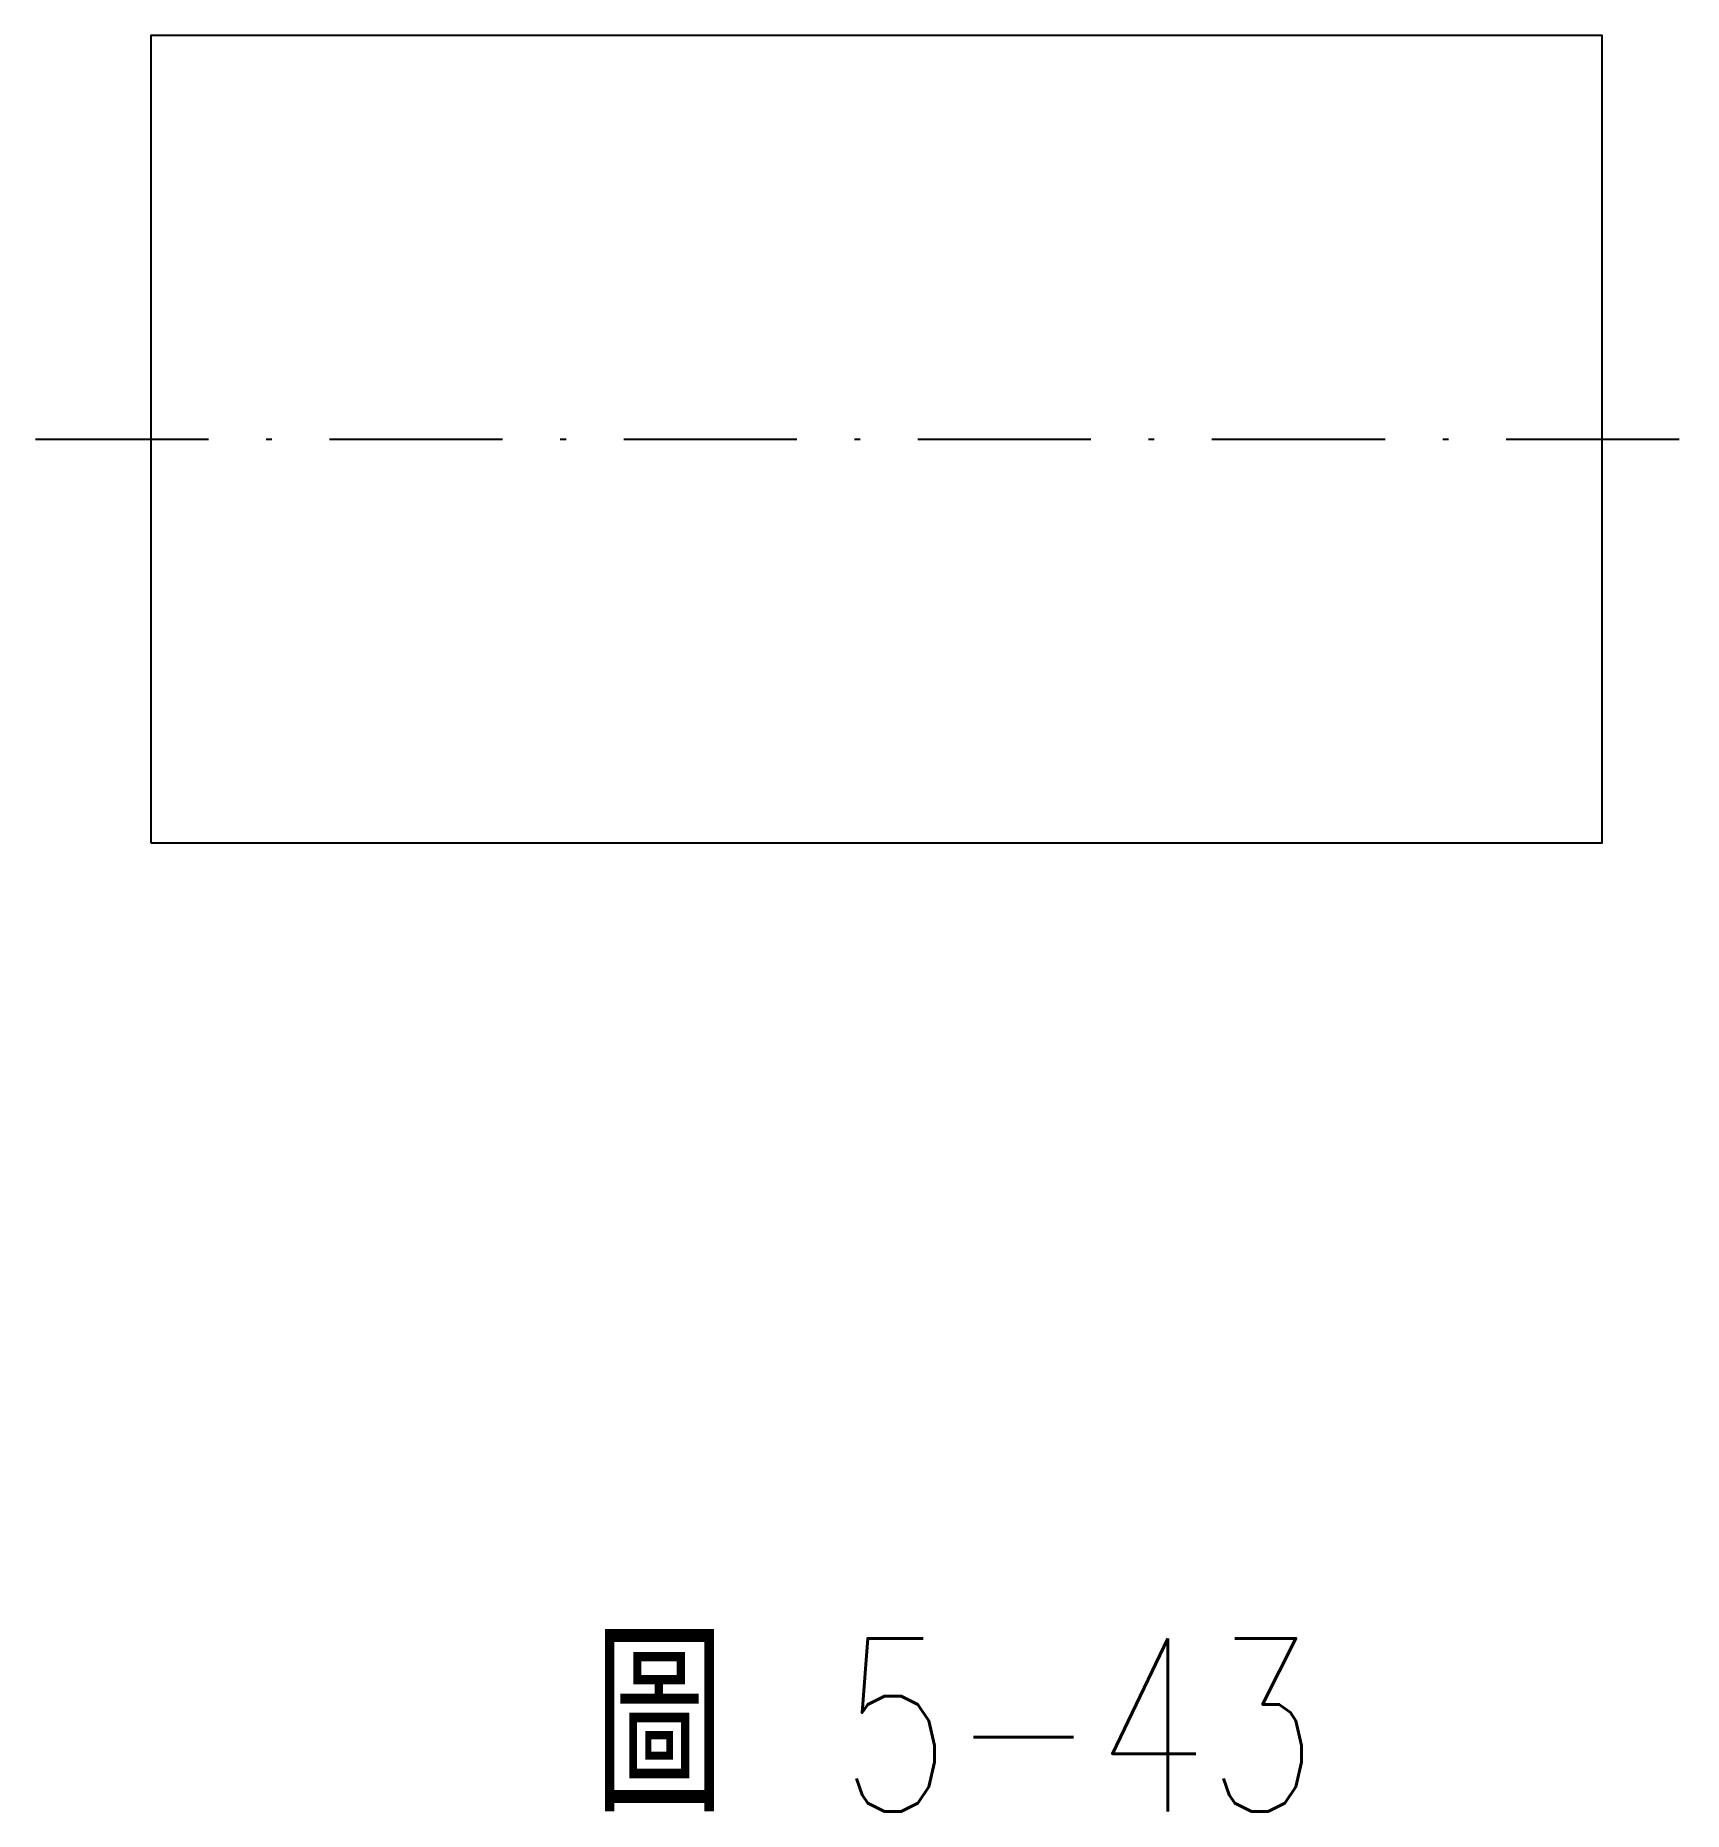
# Model space of a CAD drawing. Extents: x 249 to 277.5, y 164.7 to 195.5.
import ezdxf

# ---------------------------------------------------------------- set-up
doc = ezdxf.new("R2010")
doc.units = 0
doc.linetypes.add('CEN3', pattern=[5, 3, -1, 0, -1])
doc.layers.add('CENT3', color=1, linetype='CEN3')
doc.layers.add('輪廓線', color=7, linetype='CONTINUOUS')
doc.styles.add('CNS', font='txt.shx', dxfattribs={"width": 0.75, "height": 3, "bigfont": 'chineset.shx'})

msp = doc.modelspace()

# ---------------------------------------------------------------- linework, layer by layer
at = {"layer": 'CENT3'}
msp.add_line((248.973, 188.487), (277.548, 188.487), dxfattribs=at)
at = {"layer": '輪廓線'}
msp.add_lwpolyline([(250.973, 181.487), (276.14, 181.487), (276.14, 195.487), (250.973, 195.487)], close=True, dxfattribs=at)

# ---------------------------------------------------------------- texts
at = {"layer": '輪廓線', "style": 'CNS', "width": 0.75}
msp.add_text('圖 5-43', height=3, dxfattribs=at).set_placement((258.665, 164.686))

doc.saveas('drawing.dxf')
